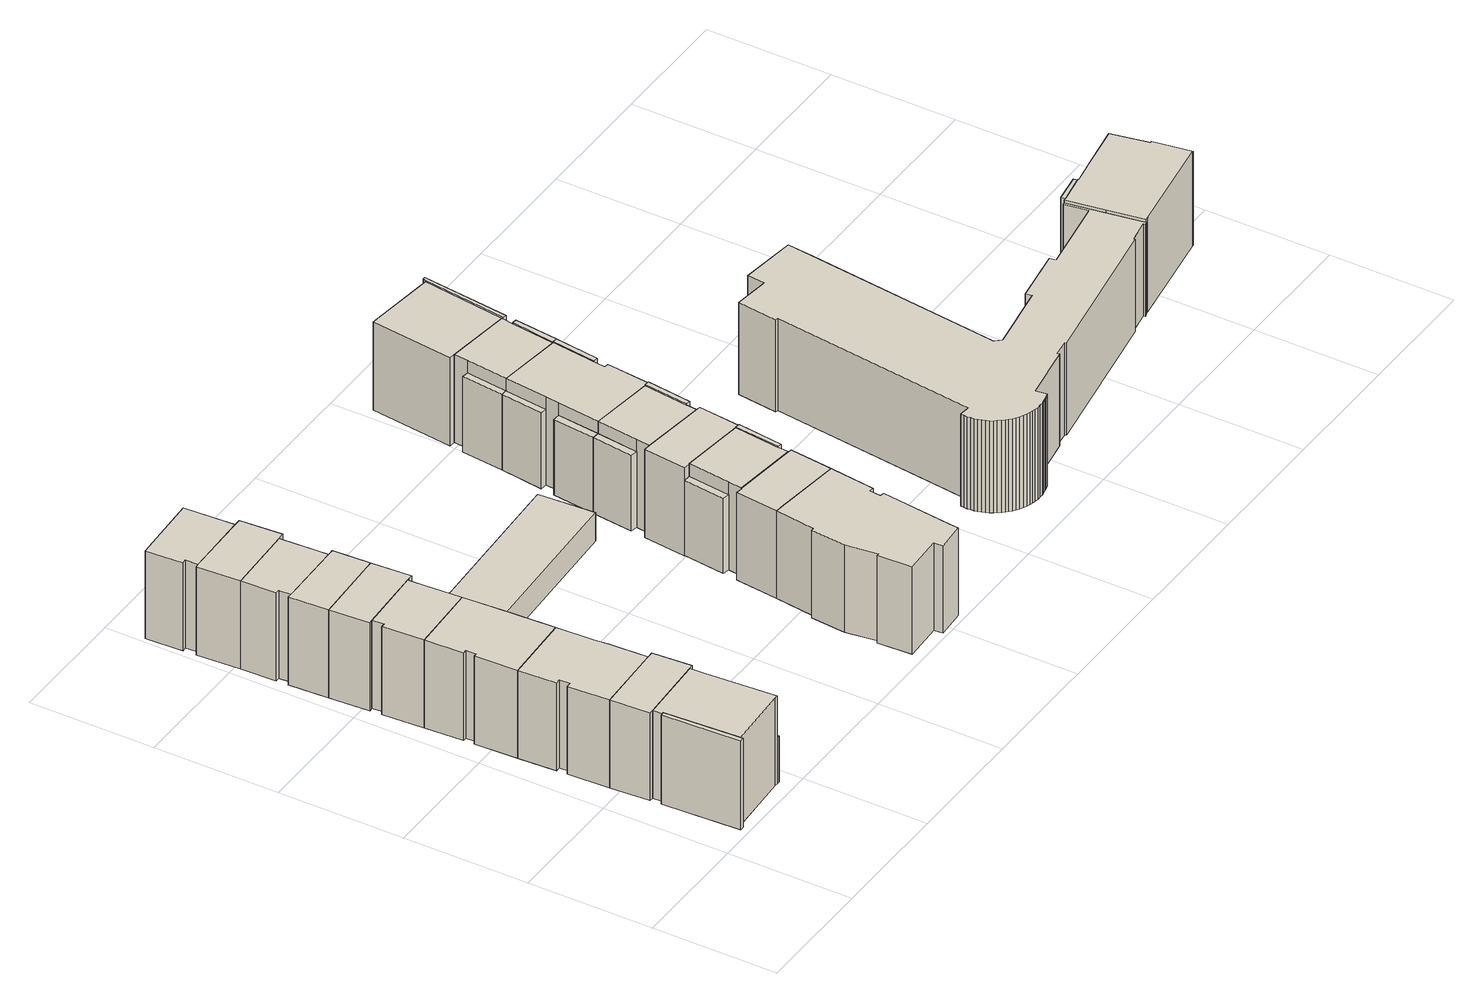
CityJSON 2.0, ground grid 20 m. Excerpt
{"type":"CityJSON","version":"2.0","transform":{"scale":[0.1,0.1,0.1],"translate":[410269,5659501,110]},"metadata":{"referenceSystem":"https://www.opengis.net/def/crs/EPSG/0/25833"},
"CityObjects":{
"building1":{"type":"Building","attributes":{"Gemeindeschluessel":14612000,"Geometrietyp2DReferenz":"3000","function":"31001_9998","roofType":"9999"},"children":["building1-1","building1-2","building1-3","building1-4"]},
"building1-1":{"type":"BuildingPart","attributes":{"Dachtyp_tdc":"tdcPolyFlatRoof","Dachneigung":0,"QualitaetDacherkennung":86,"Geometrietyp2DReferenz":"3000","measuredHeight":15.03,"roofType":"1000"},"parents":["building1"],"geometry":[{"type":"Solid","lod":"1","boundaries":[[[[0,1,2,3,4,5,6]],[[7,8,9,10,11,12,13]],[[6,8,7,0]],[[5,9,8,6]],[[4,10,9,5]],[[3,11,10,4]],[[2,12,11,3]],[[1,13,12,2]],[[0,7,13,1]]]]}]},
"building1-2":{"type":"BuildingPart","attributes":{"Dachtyp_tdc":"tdcPolyFlatRoof","Dachneigung":0,"QualitaetDacherkennung":87,"Geometrietyp2DReferenz":"3000","measuredHeight":15.22,"roofType":"1000"},"parents":["building1"],"geometry":[{"type":"Solid","lod":"1","boundaries":[[[[14,15,16,17,18]],[[19,20,7,13,21]],[[18,20,19,14]],[[17,7,20,18]],[[16,13,7,17]],[[15,21,13,16]],[[14,19,21,15]]]]}]},
"building1-3":{"type":"BuildingPart","attributes":{"Dachtyp_tdc":"tdcPolyFlatRoof","Dachneigung":0,"QualitaetDacherkennung":75,"Geometrietyp2DReferenz":"3000","measuredHeight":15.04,"roofType":"1000"},"parents":["building1"],"geometry":[{"type":"Solid","lod":"1","boundaries":[[[[22,23,24,25,26,6,5]],[[27,9,8,28,29,30,31]],[[5,9,27,22]],[[6,8,9,5]],[[26,28,8,6]],[[25,29,28,26]],[[24,30,29,25]],[[23,31,30,24]],[[22,27,31,23]]]]}]},
"building1-4":{"type":"BuildingPart","attributes":{"Dachtyp_tdc":"tdcPolyFlatRoof","Dachneigung":0,"QualitaetDacherkennung":14,"Geometrietyp2DReferenz":"3000","measuredHeight":7.83,"roofType":"1000"},"parents":["building1"],"geometry":[{"type":"Solid","lod":"1","boundaries":[[[[32,33,34,35]],[[36,37,11,10]],[[35,37,36,32]],[[34,11,37,35]],[[33,10,11,34]],[[32,36,10,33]]]]}]},
"building2":{"type":"Building","attributes":{"Gemeindeschluessel":14612000,"Geometrietyp2DReferenz":"3000","function":"31001_9998","roofType":"9999"},"children":["building2-1","building2-2","building2-3"]},
"building2-1":{"type":"BuildingPart","attributes":{"Dachtyp_tdc":"tdcFreeFormRoof","Dachneigung":10.95,"QualitaetDacherkennung":48,"Geometrietyp2DReferenz":"3000","measuredHeight":12.98,"roofType":"5000"},"parents":["building2"],"geometry":[{"type":"Solid","lod":"1","boundaries":[[[[38,39,40,41,42]],[[43,44,31,30,45]],[[42,44,43,38]],[[41,31,44,42]],[[40,30,31,41]],[[39,45,30,40]],[[38,43,45,39]]]]}]},
"building2-2":{"type":"BuildingPart","attributes":{"Dachtyp_tdc":"tdcPolyFlatRoof","Dachneigung":9.54,"QualitaetDacherkennung":55,"Geometrietyp2DReferenz":"3000","measuredHeight":12.98,"roofType":"2100"},"parents":["building2"],"geometry":[{"type":"Solid","lod":"1","boundaries":[[[[46,47,48,49,50]],[[51,52,53,54,55]],[[50,52,51,46]],[[49,53,52,50]],[[48,54,53,49]],[[47,55,54,48]],[[46,51,55,47]]]]}]},
"building2-3":{"type":"BuildingPart","attributes":{"Dachtyp_tdc":"tdcPolyFlatRoof","Dachneigung":0,"QualitaetDacherkennung":93,"Geometrietyp2DReferenz":"3000","measuredHeight":15.04,"roofType":"1000"},"parents":["building2"],"geometry":[{"type":"Solid","lod":"1","boundaries":[[[[56,57,58,59,60,61,25,24,62,63]],[[54,53,45,30,29,64,65,66,67,68]],[[63,53,54,56]],[[62,45,53,63]],[[24,30,45,62]],[[25,29,30,24]],[[61,64,29,25]],[[60,65,64,61]],[[59,66,65,60]],[[58,67,66,59]],[[57,68,67,58]],[[56,54,68,57]]]]}]},
"building3":{"type":"Building","attributes":{"Gemeindeschluessel":14612000,"Geometrietyp2DReferenz":"3000","function":"31001_9998","roofType":"9999"},"children":["building3-1","building3-2","building3-3"]},
"building3-1":{"type":"BuildingPart","attributes":{"Dachtyp_tdc":"tdcPolyFlatRoof","Dachneigung":0,"QualitaetDacherkennung":95,"Geometrietyp2DReferenz":"3000","measuredHeight":15.04,"roofType":"1000"},"parents":["building3"],"geometry":[{"type":"Solid","lod":"1","boundaries":[[[[69,70,71,72,73,74,75,57,56,76]],[[77,54,68,78,79,80,81,82,83,84]],[[76,77,84,69]],[[56,54,77,76]],[[57,68,54,56]],[[75,78,68,57]],[[74,79,78,75]],[[73,80,79,74]],[[72,81,80,73]],[[71,82,81,72]],[[70,83,82,71]],[[69,84,83,70]]]]}]},
"building3-2":{"type":"BuildingPart","attributes":{"Dachtyp_tdc":"tdcGableRoof","Dachneigung":34.71,"QualitaetDacherkennung":14,"Geometrietyp2DReferenz":"3000","measuredHeight":15.73,"roofType":"3100"},"parents":["building3"],"geometry":[{"type":"Solid","lod":"1","boundaries":[[[[85,86,87,88,89,90,91]],[[92,77,93,94,95,55,54]],[[91,92,54,85]],[[90,77,92,91]],[[89,93,77,90]],[[88,94,93,89]],[[87,95,94,88]],[[86,55,95,87]],[[85,54,55,86]]]]}]},
"building3-3":{"type":"BuildingPart","attributes":{"Dachtyp_tdc":"tdcGableRoof","Dachneigung":22.01,"QualitaetDacherkennung":23,"Geometrietyp2DReferenz":"3000","measuredHeight":13.97,"roofType":"3100"},"parents":["building3"],"geometry":[{"type":"Solid","lod":"1","boundaries":[[[[96,97,98,99,100,101,102]],[[84,103,83,104,105,106,107]],[[101,103,84,102]],[[100,83,103,101]],[[99,104,83,100]],[[98,105,104,99]],[[97,106,105,98]],[[96,107,106,97]],[[102,84,107,96]]]]}]},
"building4":{"type":"Building","attributes":{"Gemeindeschluessel":14612000,"Geometrietyp2DReferenz":"3000","function":"31001_9998","roofType":"9999"},"children":["building4-1","building4-2","building4-3"]},
"building4-1":{"type":"BuildingPart","attributes":{"Dachtyp_tdc":"tdcPolyFlatRoof","Dachneigung":0,"QualitaetDacherkennung":74,"Geometrietyp2DReferenz":"3000","measuredHeight":15.02,"roofType":"1000"},"parents":["building4"],"geometry":[{"type":"Solid","lod":"1","boundaries":[[[[108,109,110,111,112,113,114,115]],[[116,117,118,119,120,121,122,123]],[[115,117,116,108]],[[114,118,117,115]],[[113,119,118,114]],[[112,120,119,113]],[[111,121,120,112]],[[110,122,121,111]],[[109,123,122,110]],[[108,116,123,109]]]]}]},
"building4-2":{"type":"BuildingPart","attributes":{"Dachtyp_tdc":"tdcPolyFlatRoof","Dachneigung":0,"QualitaetDacherkennung":92,"Geometrietyp2DReferenz":"3000","measuredHeight":15.03,"roofType":"1000"},"parents":["building4"],"geometry":[{"type":"Solid","lod":"1","boundaries":[[[[111,110,124,125,71,70,126]],[[121,127,83,82,128,129,122]],[[126,127,121,111]],[[70,83,127,126]],[[71,82,83,70]],[[125,128,82,71]],[[124,129,128,125]],[[110,122,129,124]],[[111,121,122,110]]]]}]},
"building4-3":{"type":"BuildingPart","attributes":{"Dachtyp_tdc":"tdcPolyFlatRoof","Dachneigung":56.93,"QualitaetDacherkennung":39,"Geometrietyp2DReferenz":"3000","measuredHeight":14.02,"roofType":"2100"},"parents":["building4"],"geometry":[{"type":"Solid","lod":"1","boundaries":[[[[130,131,132,133,134]],[[135,104,83,127,136]],[[134,104,135,130]],[[133,83,104,134]],[[132,127,83,133]],[[131,136,127,132]],[[130,135,136,131]]]]}]},
"building5":{"type":"Building","attributes":{"Gemeindeschluessel":14612000,"Geometrietyp2DReferenz":"3000","function":"31001_9998","roofType":"9999"},"children":["building5-1","building5-2","building5-3"]},
"building5-1":{"type":"BuildingPart","attributes":{"Dachtyp_tdc":"tdcPolyFlatRoof","Dachneigung":0,"QualitaetDacherkennung":75,"Geometrietyp2DReferenz":"3000","measuredHeight":15.04,"roofType":"1000"},"parents":["building5"],"geometry":[{"type":"Solid","lod":"1","boundaries":[[[[137,138,108,115,114,139,140,141]],[[142,143,144,118,117,116,145,146]],[[141,142,146,137]],[[140,143,142,141]],[[139,144,143,140]],[[114,118,144,139]],[[115,117,118,114]],[[108,116,117,115]],[[138,145,116,108]],[[137,146,145,138]]]]}]},
"building5-2":{"type":"BuildingPart","attributes":{"Dachtyp_tdc":"tdcPolyFlatRoof","Dachneigung":0,"QualitaetDacherkennung":93,"Geometrietyp2DReferenz":"3000","measuredHeight":15.04,"roofType":"1000"},"parents":["building5"],"geometry":[{"type":"Solid","lod":"1","boundaries":[[[[147,148,149,150,137,141,151]],[[152,153,142,146,154,155,156]],[[151,153,152,147]],[[141,142,153,151]],[[137,146,142,141]],[[150,154,146,137]],[[149,155,154,150]],[[148,156,155,149]],[[147,152,156,148]]]]}]},
"building5-3":{"type":"BuildingPart","attributes":{"Dachtyp_tdc":"tdcPolyFlatRoof","Dachneigung":12.81,"QualitaetDacherkennung":67,"Geometrietyp2DReferenz":"3000","measuredHeight":13.05,"roofType":"2100"},"parents":["building5"],"geometry":[{"type":"Solid","lod":"1","boundaries":[[[[157,158,159,160,161]],[[152,162,163,164,153]],[[161,162,152,157]],[[160,163,162,161]],[[159,164,163,160]],[[158,153,164,159]],[[157,152,153,158]]]]}]},
"building6":{"type":"Building","attributes":{"Gemeindeschluessel":14612000,"Geometrietyp2DReferenz":"3000","function":"31001_9998","roofType":"9999"},"children":["building6-1","building6-2","building6-3"]},
"building6-1":{"type":"BuildingPart","attributes":{"Dachtyp_tdc":"tdcPolyFlatRoof","Dachneigung":0,"QualitaetDacherkennung":76,"Geometrietyp2DReferenz":"3000","measuredHeight":15.03,"roofType":"1000"},"parents":["building6"],"geometry":[{"type":"Solid","lod":"1","boundaries":[[[[165,148,147,166,167,168,169,170]],[[171,172,173,174,175,162,152,156]],[[170,172,171,165]],[[169,173,172,170]],[[168,174,173,169]],[[167,175,174,168]],[[166,162,175,167]],[[147,152,162,166]],[[148,156,152,147]],[[165,171,156,148]]]]}]},
"building6-2":{"type":"BuildingPart","attributes":{"Dachtyp_tdc":"tdcPolyFlatRoof","Dachneigung":0,"QualitaetDacherkennung":93,"Geometrietyp2DReferenz":"3000","measuredHeight":15.04,"roofType":"1000"},"parents":["building6"],"geometry":[{"type":"Solid","lod":"1","boundaries":[[[[176,177,178,179,170,169,180]],[[181,182,173,172,183,184,185]],[[180,182,181,176]],[[169,173,182,180]],[[170,172,173,169]],[[179,183,172,170]],[[178,184,183,179]],[[177,185,184,178]],[[176,181,185,177]]]]}]},
"building6-3":{"type":"BuildingPart","attributes":{"Dachtyp_tdc":"tdcGableRoof","Dachneigung":69.01,"QualitaetDacherkennung":6,"Geometrietyp2DReferenz":"3000","measuredHeight":17.93,"roofType":"3100"},"parents":["building6"],"geometry":[{"type":"Solid","lod":"1","boundaries":[[[[186,187,188,189,190]],[[191,192,193,182,181]],[[190,192,191,186]],[[189,193,192,190]],[[188,182,193,189]],[[187,181,182,188]],[[186,191,181,187]]]]}]},
"building7":{"type":"Building","attributes":{"Dachtyp_tdc":"tdcPolyFlatRoof","Gemeindeschluessel":14612000,"Dachneigung":0,"QualitaetDacherkennung":76,"Geometrietyp2DReferenz":"3000","measuredHeight":4.84,"function":"31001_9998","roofType":"1000"},"geometry":[{"type":"Solid","lod":"1","boundaries":[[[[194,195,196,197]],[[198,199,200,201]],[[197,199,198,194]],[[196,200,199,197]],[[195,201,200,196]],[[194,198,201,195]]]]}]},
"building8":{"type":"Building","attributes":{"Dachtyp_tdc":"tdcPolyFlatRoof","Gemeindeschluessel":14612000,"Dachneigung":0,"QualitaetDacherkennung":73,"Geometrietyp2DReferenz":"3000","measuredHeight":15.04,"function":"31001_9998","roofType":"1000"},"geometry":[{"type":"Solid","lod":"1","boundaries":[[[[202,203,204,205,206,207,208,209,210,211,212,213,214,215,216,217,218]],[[219,220,221,222,223,224,225,226,227,228,229,230,231,232,233,234,235]],[[218,220,219,202]],[[217,221,220,218]],[[216,222,221,217]],[[215,223,222,216]],[[214,224,223,215]],[[213,225,224,214]],[[212,226,225,213]],[[211,227,226,212]],[[210,228,227,211]],[[209,229,228,210]],[[208,230,229,209]],[[207,231,230,208]],[[206,232,231,207]],[[205,233,232,206]],[[204,234,233,205]],[[203,235,234,204]],[[202,219,235,203]]]]}]},
"building9":{"type":"Building","attributes":{"Gemeindeschluessel":14612000,"Geometrietyp2DReferenz":"3000","function":"31001_9998","roofType":"9999"},"children":["building9-1","building9-2","building9-3","building9-4"]},
"building9-1":{"type":"BuildingPart","attributes":{"Dachtyp_tdc":"tdcPolyFlatRoof","Dachneigung":0,"QualitaetDacherkennung":72,"Geometrietyp2DReferenz":"3000","measuredHeight":15.02,"roofType":"1000"},"parents":["building9"],"geometry":[{"type":"Solid","lod":"1","boundaries":[[[[206,236,237,238,239,240,241,208,207]],[[232,231,230,242,243,244,245,246,247]],[[207,231,232,206]],[[208,230,231,207]],[[241,242,230,208]],[[240,243,242,241]],[[239,244,243,240]],[[238,245,244,239]],[[237,246,245,238]],[[236,247,246,237]],[[206,232,247,236]]]]}]},
"building9-2":{"type":"BuildingPart","attributes":{"Dachtyp_tdc":"tdcFreeFormRoof","Dachneigung":18.22,"QualitaetDacherkennung":51,"Geometrietyp2DReferenz":"3000","measuredHeight":13.02,"roofType":"5000"},"parents":["building9"],"geometry":[{"type":"Solid","lod":"1","boundaries":[[[[248,249,250,251]],[[252,253,254,255]],[[251,253,252,248]],[[250,254,253,251]],[[249,255,254,250]],[[248,252,255,249]]]]}]},
"building9-3":{"type":"BuildingPart","attributes":{"Dachtyp_tdc":"tdcPolyFlatRoof","Dachneigung":0,"QualitaetDacherkennung":51,"Geometrietyp2DReferenz":"3000","measuredHeight":15.2,"roofType":"1000"},"parents":["building9"],"geometry":[{"type":"Solid","lod":"1","boundaries":[[[[256,257,258,259]],[[260,261,262,263]],[[259,261,260,256]],[[258,262,261,259]],[[257,263,262,258]],[[256,260,263,257]]]]}]},
"building9-4":{"type":"BuildingPart","attributes":{"Dachtyp_tdc":"tdcPolyFlatRoof","Dachneigung":0,"QualitaetDacherkennung":87,"Geometrietyp2DReferenz":"3000","measuredHeight":15.06,"roofType":"1000"},"parents":["building9"],"geometry":[{"type":"Solid","lod":"1","boundaries":[[[[264,265,266,267,268,269]],[[245,244,252,255,260,263]],[[269,244,245,264]],[[268,252,244,269]],[[267,255,252,268]],[[266,260,255,267]],[[265,263,260,266]],[[264,245,263,265]]]]}]},
"building10":{"type":"Building","attributes":{"Gemeindeschluessel":14612000,"Geometrietyp2DReferenz":"3000","function":"31001_9998","roofType":"9999"},"children":["building10-1","building10-2","building10-3","building10-4"]},
"building10-1":{"type":"BuildingPart","attributes":{"Dachtyp_tdc":"tdcPolyFlatRoof","Dachneigung":0,"QualitaetDacherkennung":70,"Geometrietyp2DReferenz":"3000","measuredHeight":15.09,"roofType":"1000"},"parents":["building10"],"geometry":[{"type":"Solid","lod":"1","boundaries":[[[[270,271,272,273,274,275,276]],[[277,278,279,280,281,282,283]],[[276,278,277,270]],[[275,279,278,276]],[[274,280,279,275]],[[273,281,280,274]],[[272,282,281,273]],[[271,283,282,272]],[[270,277,283,271]]]]}]},
"building10-2":{"type":"BuildingPart","attributes":{"Dachtyp_tdc":"tdcPolyFlatRoof","Dachneigung":0,"QualitaetDacherkennung":63,"Geometrietyp2DReferenz":"3000","measuredHeight":15.28,"roofType":"1000"},"parents":["building10"],"geometry":[{"type":"Solid","lod":"1","boundaries":[[[[284,285,286,287]],[[288,289,290,291]],[[287,289,288,284]],[[286,290,289,287]],[[285,291,290,286]],[[284,288,291,285]]]]}]},
"building10-3":{"type":"BuildingPart","attributes":{"Dachtyp_tdc":"tdcPolyFlatRoof","Dachneigung":14.86,"QualitaetDacherkennung":58,"Geometrietyp2DReferenz":"3000","measuredHeight":13.09,"roofType":"2100"},"parents":["building10"],"geometry":[{"type":"Solid","lod":"1","boundaries":[[[[292,293,294,295]],[[296,297,298,299]],[[295,297,296,292]],[[294,298,297,295]],[[293,299,298,294]],[[292,296,299,293]]]]}]},
"building10-4":{"type":"BuildingPart","attributes":{"Dachtyp_tdc":"tdcPolyFlatRoof","Dachneigung":0,"QualitaetDacherkennung":86,"Geometrietyp2DReferenz":"3000","measuredHeight":15.11,"roofType":"1000"},"parents":["building10"],"geometry":[{"type":"Solid","lod":"1","boundaries":[[[[300,301,276,275,302,303]],[[297,288,291,279,278,298]],[[303,288,297,300]],[[302,291,288,303]],[[275,279,291,302]],[[276,278,279,275]],[[301,298,278,276]],[[300,297,298,301]]]]}]},
"building11":{"type":"Building","attributes":{"Gemeindeschluessel":14612000,"Geometrietyp2DReferenz":"3000","function":"31001_9998","roofType":"9999"},"children":["building11-1","building11-2","building11-3","building11-4"]},
"building11-1":{"type":"BuildingPart","attributes":{"Dachtyp_tdc":"tdcPolyFlatRoof","Dachneigung":11.88,"QualitaetDacherkennung":55,"Geometrietyp2DReferenz":"3000","measuredHeight":13.06,"roofType":"2100"},"parents":["building11"],"geometry":[{"type":"Solid","lod":"1","boundaries":[[[[304,292,295,305]],[[306,307,297,296]],[[305,307,306,304]],[[295,297,307,305]],[[292,296,297,295]],[[304,306,296,292]]]]}]},
"building11-2":{"type":"BuildingPart","attributes":{"Dachtyp_tdc":"tdcPolyFlatRoof","Dachneigung":0,"QualitaetDacherkennung":90,"Geometrietyp2DReferenz":"3000","measuredHeight":15.12,"roofType":"1000"},"parents":["building11"],"geometry":[{"type":"Solid","lod":"1","boundaries":[[[[308,309,310,311,312,300,313,314,315]],[[316,317,318,289,297,307,319,320,321]],[[315,317,316,308]],[[314,318,317,315]],[[313,289,318,314]],[[300,297,289,313]],[[312,307,297,300]],[[311,319,307,312]],[[310,320,319,311]],[[309,321,320,310]],[[308,316,321,309]]]]}]},
"building11-3":{"type":"BuildingPart","attributes":{"Dachtyp_tdc":"tdcPolyFlatRoof","Dachneigung":13.82,"QualitaetDacherkennung":55,"Geometrietyp2DReferenz":"3000","measuredHeight":13.08,"roofType":"2100"},"parents":["building11"],"geometry":[{"type":"Solid","lod":"1","boundaries":[[[[322,323,324,325]],[[326,327,320,319]],[[325,327,326,322]],[[324,320,327,325]],[[323,319,320,324]],[[322,326,319,323]]]]}]},
"building11-4":{"type":"BuildingPart","attributes":{"Dachtyp_tdc":"tdcPolyFlatRoof","Dachneigung":0,"QualitaetDacherkennung":62,"Geometrietyp2DReferenz":"3000","measuredHeight":15.27,"roofType":"1000"},"parents":["building11"],"geometry":[{"type":"Solid","lod":"1","boundaries":[[[[328,329,330,331]],[[332,316,321,333]],[[331,316,332,328]],[[330,321,316,331]],[[329,333,321,330]],[[328,332,333,329]]]]}]},
"building12":{"type":"Building","attributes":{"Gemeindeschluessel":14612000,"Geometrietyp2DReferenz":"3000","function":"31001_9998","roofType":"9999"},"children":["building12-1","building12-2","building12-3","building12-4","building12-5"]},
"building12-1":{"type":"BuildingPart","attributes":{"Dachtyp_tdc":"tdcPolyFlatRoof","Dachneigung":0,"QualitaetDacherkennung":85,"Geometrietyp2DReferenz":"3000","measuredHeight":15.13,"roofType":"1000"},"parents":["building12"],"geometry":[{"type":"Solid","lod":"1","boundaries":[[[[334,335,336,337,338,339,310]],[[340,320,341,342,343,344,345]],[[310,320,340,334]],[[339,341,320,310]],[[338,342,341,339]],[[337,343,342,338]],[[336,344,343,337]],[[335,345,344,336]],[[334,340,345,335]]]]}]},
"building12-2":{"type":"BuildingPart","attributes":{"Dachtyp_tdc":"tdcPolyFlatRoof","Dachneigung":14.45,"QualitaetDacherkennung":51,"Geometrietyp2DReferenz":"3000","measuredHeight":13.09,"roofType":"2100"},"parents":["building12"],"geometry":[{"type":"Solid","lod":"1","boundaries":[[[[324,346,347,325]],[[320,327,348,341]],[[325,327,320,324]],[[347,348,327,325]],[[346,341,348,347]],[[324,320,341,346]]]]}]},
"building12-3":{"type":"BuildingPart","attributes":{"Dachtyp_tdc":"tdcPolyFlatRoof","Dachneigung":0,"QualitaetDacherkennung":68,"Geometrietyp2DReferenz":"3000","measuredHeight":15.3,"roofType":"1000"},"parents":["building12"],"geometry":[{"type":"Solid","lod":"1","boundaries":[[[[349,350,329,351]],[[345,352,333,340]],[[351,352,345,349]],[[329,333,352,351]],[[350,340,333,329]],[[349,345,340,350]]]]}]},
"building12-4":{"type":"BuildingPart","attributes":{"Dachtyp_tdc":"tdcPolyFlatRoof","Dachneigung":0,"QualitaetDacherkennung":58,"Geometrietyp2DReferenz":"3000","measuredHeight":15.28,"roofType":"1000"},"parents":["building12"],"geometry":[{"type":"Solid","lod":"1","boundaries":[[[[353,354,355,356,357]],[[358,359,344,360,361]],[[357,359,358,353]],[[356,344,359,357]],[[355,360,344,356]],[[354,361,360,355]],[[353,358,361,354]]]]}]},
"building12-5":{"type":"BuildingPart","attributes":{"Dachtyp_tdc":"tdcPolyFlatRoof","Dachneigung":0,"QualitaetDacherkennung":75,"Geometrietyp2DReferenz":"3000","measuredHeight":15.11,"roofType":"1000"},"parents":["building12"],"geometry":[{"type":"Solid","lod":"1","boundaries":[[[[362,363,338,337,364,365]],[[366,367,360,343,342,368]],[[365,367,366,362]],[[364,360,367,365]],[[337,343,360,364]],[[338,342,343,337]],[[363,368,342,338]],[[362,366,368,363]]]]}]},
"building13":{"type":"Building","attributes":{"Dachtyp_tdc":"tdcPolyFlatRoof","Gemeindeschluessel":14612000,"Dachneigung":0,"QualitaetDacherkennung":68,"Geometrietyp2DReferenz":"3000","measuredHeight":15.78,"function":"31001_9998","roofType":"1000"},"geometry":[{"type":"Solid","lod":"1","boundaries":[[[[369,370,371,372,373,374,375,376,377,378,379,380,381,382,383,384,385,386,387,388,389,390,391,392,393,394,395,396,397,398,399,400,401,402,403,404,405,406,407,408,409,410,411,412,413,414,415,416,417,418,419,420,421,422,423,424,425]],[[426,427,428,429,430,431,432,433,434,435,436,437,438,439,440,441,442,443,444,445,446,447,448,449,450,451,452,453,454,455,456,457,458,459,460,461,462,463,464,465,466,467,468,469,470,471,472,473,474,475,476,477,478,479,480,481,482]],[[425,427,426,369]],[[424,428,427,425]],[[423,429,428,424]],[[422,430,429,423]],[[421,431,430,422]],[[420,432,431,421]],[[419,433,432,420]],[[418,434,433,419]],[[417,435,434,418]],[[416,436,435,417]],[[415,437,436,416]],[[414,438,437,415]],[[413,439,438,414]],[[412,440,439,413]],[[411,441,440,412]],[[410,442,441,411]],[[409,443,442,410]],[[408,444,443,409]],[[407,445,444,408]],[[406,446,445,407]],[[405,447,446,406]],[[404,448,447,405]],[[403,449,448,404]],[[402,450,449,403]],[[401,451,450,402]],[[400,452,451,401]],[[399,453,452,400]],[[398,454,453,399]],[[397,455,454,398]],[[396,456,455,397]],[[395,457,456,396]],[[394,458,457,395]],[[393,459,458,394]],[[392,460,459,393]],[[391,461,460,392]],[[390,462,461,391]],[[389,463,462,390]],[[388,464,463,389]],[[387,465,464,388]],[[386,466,465,387]],[[385,467,466,386]],[[384,468,467,385]],[[383,469,468,384]],[[382,470,469,383]],[[381,471,470,382]],[[380,472,471,381]],[[379,473,472,380]],[[378,474,473,379]],[[377,475,474,378]],[[376,476,475,377]],[[375,477,476,376]],[[374,478,477,375]],[[373,479,478,374]],[[372,480,479,373]],[[371,481,480,372]],[[370,482,481,371]],[[369,426,482,370]]]]}]},
"building14":{"type":"Building","attributes":{"Gemeindeschluessel":14612000,"Geometrietyp2DReferenz":"3000","function":"31001_9998","roofType":"9999"},"children":["building14-1","building14-2"]},
"building14-1":{"type":"BuildingPart","attributes":{"Dachtyp_tdc":"tdcHipAndGableRoof","Dachneigung":29.46,"QualitaetDacherkennung":79,"Geometrietyp2DReferenz":"3000","measuredHeight":18.05,"roofType":"5000"},"parents":["building14"],"geometry":[{"type":"Solid","lod":"1","boundaries":[[[[483,484,485,486,487,488,489,490,491,492,493,494,495]],[[496,497,498,499,500,501,502,503,504,505,506,507,508]],[[495,497,496,483]],[[494,498,497,495]],[[493,499,498,494]],[[492,500,499,493]],[[491,501,500,492]],[[490,502,501,491]],[[489,503,502,490]],[[488,504,503,489]],[[487,505,504,488]],[[486,506,505,487]],[[485,507,506,486]],[[484,508,507,485]],[[483,496,508,484]]]]}]},
"building14-2":{"type":"BuildingPart","attributes":{"Dachtyp_tdc":"tdcPolyFlatRoof","Dachneigung":0,"QualitaetDacherkennung":73,"Geometrietyp2DReferenz":"3000","measuredHeight":12.46,"roofType":"1000"},"parents":["building14"],"geometry":[{"type":"Solid","lod":"1","boundaries":[[[[509,510,511,512,513]],[[514,501,500,499,515]],[[513,501,514,509]],[[512,500,501,513]],[[511,499,500,512]],[[510,515,499,511]],[[509,514,515,510]]]]}]}
},
"vertices":[
[54,136,161],[60,17,161],[165,23,161],[170,23,161],[163,137,161],[162,158,161],[53,152,161],[54,136,10],[53,152,10],[162,158,10],[163,137,10],[170,23,10],[165,23,10],[60,17,10],
[54,11,163],[60,11,163],[60,17,163],[54,136,163],[48,135,163],[54,11,10],[48,135,10],[60,11,10],
[169,159,161],[165,221,161],[155,221,161],[43,215,161],[47,152,161],[169,159,10],[47,152,10],[43,215,10],[155,221,10],[165,221,10],
[170,137,89],[163,137,89],[170,23,89],[175,23,89],[170,137,10],[175,23,10],
[155,282,140],[152,282,140],[155,221,140],[165,221,140],[162,282,140],[155,282,10],[162,282,10],[152,282,10],
[161,305,139],[158,365,139],[147,364,139],[150,305,139],[154,305,139],[161,305,10],[154,305,10],[150,305,10],[147,364,10],[158,365,10],
[147,364,161],[36,358,161],[39,298,161],[46,298,161],[47,281,161],[40,281,161],[152,282,161],[150,305,161],[40,281,10],[47,281,10],[46,298,10],[39,298,10],[36,358,10],
[143,448,161],[140,510,161],[29,504,161],[32,443,161],[38,443,161],[39,427,161],[33,426,161],[144,426,161],[144,426,10],[33,426,10],[39,427,10],[38,443,10],[32,443,10],[29,504,10],[140,510,10],[143,448,10],
[147,364,151],[158,365,151],[157,378,151],[155,427,151],[147,426,151],[144,426,151],[146,377,151],[146,377,10],[147,426,10],[155,427,10],[157,378,10],
[146,448,143],[153,449,143],[152,482,143],[150,510,143],[140,510,143],[141,481,143],[143,448,143],[141,481,10],[150,510,10],[152,482,10],[153,449,10],[146,448,10],
[20,652,161],[24,588,161],[30,589,161],[135,595,161],[139,595,161],[146,595,161],[142,658,161],[132,658,161],[20,652,10],[132,658,10],[142,658,10],[146,595,10],[139,595,10],[135,595,10],[30,589,10],[24,588,10],
[32,570,161],[25,570,161],[136,571,161],[136,571,10],[25,570,10],[32,570,10],
[147,571,142],[140,571,142],[136,571,142],[140,510,142],[150,510,142],[147,571,10],[140,571,10],
[24,715,161],[17,715,161],[139,718,161],[132,718,161],[129,718,161],[129,718,10],[132,718,10],[139,718,10],[17,715,10],[24,715,10],
[125,795,161],[14,790,161],[16,734,161],[23,734,161],[128,740,161],[125,795,10],[128,740,10],[23,734,10],[16,734,10],[14,790,10],
[125,795,140],[128,740,140],[131,740,140],[139,740,140],[136,796,140],[136,796,10],[139,740,10],[131,740,10],
[10,859,161],[136,796,161],[132,863,161],[125,863,161],[121,863,161],[17,860,161],[10,859,10],[17,860,10],[121,863,10],[125,863,10],[132,863,10],
[117,944,161],[6,938,161],[9,879,161],[16,880,161],[120,886,161],[117,944,10],[120,886,10],[16,880,10],[9,879,10],[6,938,10],
[128,944,147],[117,944,147],[120,886,147],[123,886,147],[131,887,147],[128,944,10],[131,887,10],[123,886,10],
[232,510,57],[519,525,57],[514,615,57],[227,600,57],[232,510,8],[227,600,8],[514,615,8],[519,525,8],
[644,138,160],[637,139,160],[639,157,160],[646,156,160],[655,229,160],[544,242,160],[533,243,160],[525,179,160],[520,179,160],[515,123,160],[522,72,160],[517,72,160],[520,17,160],[582,20,160],[583,6,160],[629,9,160],[630,23,160],[644,138,10],[630,23,10],[629,9,10],[583,6,10],[582,20,10],[520,17,10],[517,72,10],[522,72,10],[515,123,10],[520,179,10],[525,179,10],[533,243,10],[544,242,10],[655,229,10],[646,156,10],[639,157,10],[637,139,10],
[663,298,160],[656,299,160],[657,299,160],[552,311,160],[552,310,160],[541,312,160],[541,312,10],[552,310,10],[552,311,10],[657,299,10],[656,299,10],[663,298,10],
[555,333,139],[563,401,139],[552,402,139],[544,335,139],[555,333,10],[544,335,10],[552,402,10],[563,401,10],
[667,389,162],[658,316,162],[665,315,162],[674,388,162],[667,389,10],[674,388,10],[665,315,10],[658,316,10],
[657,299,161],[658,316,161],[667,389,161],[563,401,161],[555,333,161],[552,311,161],
[560,471,160],[552,402,160],[563,401,160],[674,388,160],[682,456,160],[675,457,160],[571,470,160],[560,471,9],[571,470,9],[675,457,9],[682,456,9],[674,388,9],[563,401,9],[552,402,9],
[686,546,162],[677,474,162],[684,473,162],[693,545,162],[686,546,9],[693,545,9],[684,473,9],[677,474,9],
[571,560,139],[563,494,139],[574,492,139],[582,559,139],[571,560,9],[582,559,9],[574,492,9],[563,494,9],
[582,559,160],[574,492,160],[677,474,160],[686,546,160],
[579,628,139],[590,627,139],[579,628,9],[590,627,9],
[696,634,160],[705,705,160],[601,718,160],[593,649,160],[590,627,160],[693,545,160],[701,615,160],[694,616,160],[696,634,9],[694,616,9],[701,615,9],[593,649,9],[601,718,9],[705,705,9],
[582,650,139],[593,649,139],[601,718,139],[591,718,139],[582,650,9],[591,718,9],
[703,633,162],[712,704,162],[705,705,162],[696,634,162],[703,633,9],[712,704,9],
[704,705,160],[713,775,160],[716,792,160],[716,794,160],[611,807,160],[609,784,160],[704,705,9],[609,784,9],[611,807,9],[716,794,9],[716,792,9],[713,775,9],
[609,784,139],[598,786,139],[598,786,9],
[713,775,162],[704,705,162],[720,774,162],[720,774,9],
[739,932,162],[735,932,162],[734,927,162],[716,792,162],[722,791,162],[739,932,9],[722,791,9],[734,927,9],[735,932,9],
[617,941,160],[601,808,160],[734,927,160],[628,940,160],[617,941,9],[628,940,9],[601,808,9],
[1019,173,169],[1010,183,169],[1048,496,169],[1053,538,169],[964,549,169],[961,521,169],[905,528,169],[897,464,169],[901,463,169],[861,133,169],[844,135,169],[843,129,169],[843,124,169],[844,119,169],[844,113,169],[845,108,169],[847,103,169],[849,98,169],[851,93,169],[854,88,169],[857,84,169],[860,79,169],[864,75,169],[867,72,169],[871,68,169],[875,65,169],[880,62,169],[886,59,169],[891,57,169],[896,55,169],[901,54,169],[906,53,169],[912,52,169],[918,52,169],[924,52,169],[929,53,169],[934,54,169],[939,55,169],[945,57,169],[942,75,169],[1032,90,169],[1031,93,169],[1057,97,169],[1058,94,169],[1310,136,169],[1310,139,169],[1346,145,169],[1347,142,169],[1351,143,169],[1331,263,169],[1327,262,169],[1334,225,169],[1330,224,169],[1214,205,169],[1212,215,169],[1125,201,169],[1127,191,169],[1019,173,11],[1127,191,11],[1125,201,11],[1212,215,11],[1214,205,11],[1330,224,11],[1334,225,11],[1327,262,11],[1331,263,11],[1351,143,11],[1347,142,11],[1346,145,11],[1310,139,11],[1310,136,11],[1058,94,11],[1057,97,11],[1031,93,11],[1032,90,11],[942,75,11],[945,57,11],[939,55,11],[934,54,11],[929,53,11],[924,52,11],[918,52,11],[912,52,11],[906,53,11],[901,54,11],[896,55,11],[891,57,11],[886,59,11],[880,62,11],[875,65,11],[871,68,11],[867,72,11],[864,75,11],[860,79,11],[857,84,11],[854,88,11],[851,93,11],[849,98,11],[847,103,11],[845,108,11],[844,113,11],[844,119,11],[843,124,11],[843,129,11],[844,135,11],[861,133,11],[901,463,11],[897,464,11],[905,528,11],[961,521,11],[964,549,11],[1053,538,11],[1048,496,11],[1010,183,11],
[1341,202,174],[1351,143,174],[1356,144,174],[1516,169,174],[1518,169,174],[1508,230,174],[1505,229,174],[1493,289,174],[1426,278,174],[1381,270,174],[1381,271,174],[1335,263,174],[1331,263,174],[1341,202,12],[1331,263,12],[1335,263,12],[1381,271,12],[1381,270,12],[1426,278,12],[1493,289,12],[1505,229,12],[1508,230,12],[1518,169,12],[1516,169,12],[1356,144,12],[1351,143,12],
[1422,303,136],[1377,296,136],[1381,271,136],[1381,270,136],[1426,278,136],[1422,303,12],[1377,296,12]
]}
